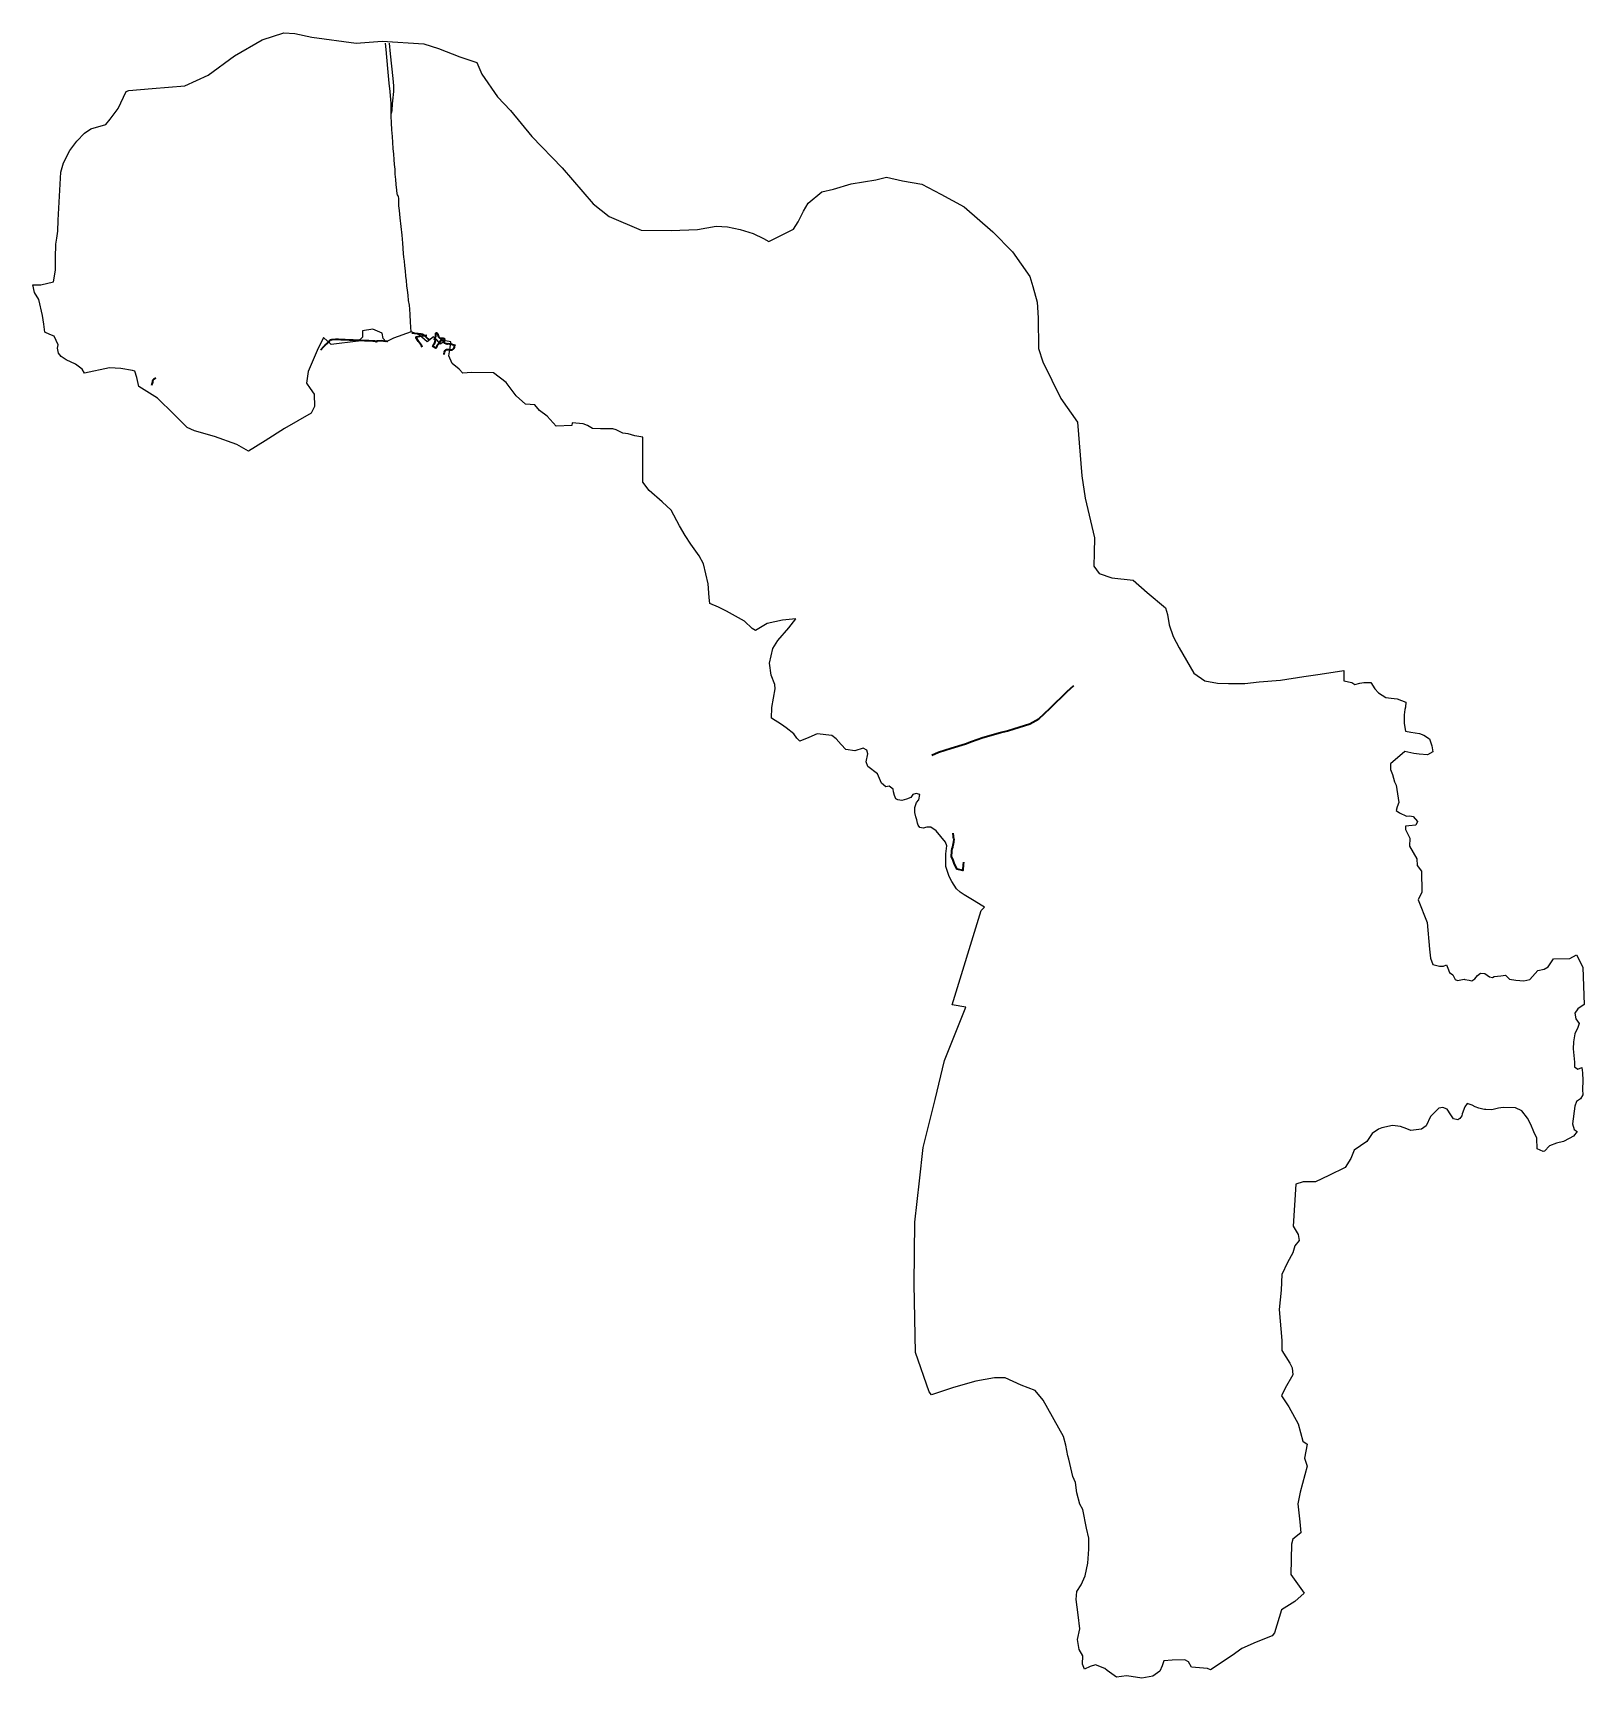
# Model space of a CAD drawing. Header units: metres. Extents: x 266352 to 301042, y 2101789 to 2138568.
import ezdxf

# ---------------------------------------------------------------- set-up
doc = ezdxf.new("R2010")
doc.units = ezdxf.units.M
doc.layers.add('BUND', color=7, linetype='Continuous', true_color=0x81007c)
doc.layers.add('TALUKA BOUNDRY', color=150, linetype='Continuous')

msp = doc.modelspace()

# ---------------------------------------------------------------- linework, layer by layer
at = {"layer": 'BUND', "flags": 128}
for points in [[(274812, 2131880), (274802, 2131994), (274793, 2132100), (274786, 2132270), (274783, 2132390), (274772, 2132484), (274755, 2132588), (274741, 2132703), (274726, 2132815), (274716, 2132914), (274705, 2133030), (274695, 2133133), (274681, 2133249), (274670, 2133364), (274660, 2133464), (274649, 2133551), (274642, 2133639), (274622, 2133869), (274608, 2134048), (274566, 2134430), (274555, 2134518), (274548, 2134598), (274541, 2134653), (274538, 2134705), (274535, 2134765), (274535, 2134820), (274532, 2134872), (274525, 2134904), (274517, 2134928), (274509, 2134948), (274498, 2134972), (274487, 2135055), (274477, 2135179), (274466, 2135290), (274456, 2135413), (274450, 2135521), (274439, 2135628), (274433, 2135740), (274423, 2135859), (274412, 2135986), (274402, 2136117), (274392, 2136253), (274378, 2136404), (274372, 2136555), (274367, 2136706), (274361, 2136861), (274363, 2136996), (274349, 2137163), (274341, 2137261), (274322, 2137447), (274291, 2137770), (274249, 2138200), (274236, 2138337)], [(274367, 2136706), (274367, 2136746), (274372, 2136778), (274384, 2136833), (274385, 2136885), (274390, 2136932), (274390, 2136984), (274399, 2137047), (274422, 2137258), (274420, 2137385), (274406, 2137552), (274350, 2138097), (274325, 2138340)]]:
    msp.add_lwpolyline(points, dxfattribs=at)
at = {"layer": 'BUND', "lineweight": 35}
for points in [[(272791, 2131485), (272856, 2131556), (272885, 2131588), (272937, 2131631), (272974, 2131665), (272995, 2131693), (273014, 2131705), (273040, 2131713), (273122, 2131722), (273185, 2131721), (273240, 2131715), (273332, 2131713), (273423, 2131708), (273481, 2131707), (273514, 2131705), (273609, 2131702), (273685, 2131697), (273770, 2131693), (273868, 2131690), (273956, 2131686), (273989, 2131686), (274020, 2131676), (274026, 2131667), (274034, 2131644)], [(274020, 2131676), (274028, 2131680), (274052, 2131683), (274148, 2131690), (274191, 2131686), (274283, 2131676), (274287, 2131676)], [(274828, 2131861), (274884, 2131856), (274971, 2131851), (275027, 2131842), (275054, 2131834), (275094, 2131813), (275106, 2131801), (275184, 2131725), (275216, 2131708)], [(275060, 2131541), (275048, 2131565), (275017, 2131609), (274978, 2131669), (274924, 2131754), (274924, 2131762), (274924, 2131770), (274928, 2131773), (275008, 2131788), (275091, 2131803), (275159, 2131814)], [(275801, 2131573), (275785, 2131577), (275762, 2131589), (275734, 2131597), (275706, 2131606), (275694, 2131606), (275679, 2131610), (275639, 2131615), (275615, 2131611), (275595, 2131619), (275560, 2131628), (275540, 2131644), (275532, 2131664), (275509, 2131688), (275481, 2131712), (275453, 2131665), (275428, 2131625), (275388, 2131566), (275359, 2131519), (275296, 2131556), (275305, 2131575), (275325, 2131615), (275341, 2131642), (275354, 2131682), (275354, 2131714), (275354, 2131718), (275346, 2131718), (275334, 2131714), (275335, 2131730), (275347, 2131754), (275359, 2131777), (275363, 2131793), (275364, 2131829), (275360, 2131841), (275364, 2131853), (275376, 2131865), (275384, 2131864), (275396, 2131856), (275407, 2131832), (275411, 2131816), (275415, 2131792), (275423, 2131772), (275446, 2131748), (275482, 2131740), (275506, 2131744), (275518, 2131747), (275529, 2131747), (275549, 2131739), (275557, 2131727), (275561, 2131719), (275549, 2131699), (275545, 2131687), (275540, 2131676), (275532, 2131664)], [(275548, 2131381), (275552, 2131393), (275557, 2131429), (275569, 2131465), (275577, 2131476), (275585, 2131480), (275601, 2131488), (275625, 2131492), (275637, 2131491), (275657, 2131491), (275685, 2131483), (275693, 2131483), (275709, 2131482), (275728, 2131486), (275749, 2131498), (275757, 2131502), (275769, 2131521), (275777, 2131541), (275781, 2131577)], [(269102, 2130850), (269050, 2130819), (269034, 2130807), (269030, 2130787), (269030, 2130759), (269013, 2130712), (269005, 2130688)], [(286453, 2122418), (286605, 2122486), (286884, 2122578), (287207, 2122678), (287339, 2122725), (287594, 2122813), (287989, 2122925), (288148, 2122969), (288288, 2123013), (288408, 2123044), (288646, 2123125), (288845, 2123237), (289100, 2123474), (289480, 2123846), (289628, 2123980)], [(287162, 2120028), (287158, 2119972), (287150, 2119856), (287146, 2119840), (287022, 2119876), (286963, 2119988), (286923, 2120095), (286895, 2120151), (286891, 2120171), (286899, 2120251), (286903, 2120303), (286907, 2120315), (286911, 2120331), (286923, 2120363), (286927, 2120379), (286931, 2120411), (286943, 2120486), (286951, 2120546), (286947, 2120554), (286939, 2120590), (286939, 2120610), (286931, 2120674)]]:
    msp.add_lwpolyline(points, dxfattribs=at)
at = {"layer": 'TALUKA BOUNDRY'}
msp.add_polyline3d([(285202, 2135286, 0), (285440, 2135341, 0), (285796, 2135263, 0), (286233, 2135188, 0), (286659, 2134963, 0), (287177, 2134676, 0), (287820, 2134124, 0), (288261, 2133673, 0), (288643, 2133124, 0), (288716, 2132897, 0), (288810, 2132548, 0), (288835, 2132199, 0), (288839, 2131509, 0), (288940, 2131215, 0), (289342, 2130392, 0), (289713, 2129866, 0), (289809, 2128668, 0), (289884, 2128165, 0), (290094, 2127278, 0), (290084, 2126941, 0), (290076, 2126648, 0), (290195, 2126482, 0), (290479, 2126387, 0), (290959, 2126331, 0), (291272, 2126061, 0), (291677, 2125712, 0), (291727, 2125565, 0), (291760, 2125333, 0), (291849, 2125076, 0), (291986, 2124822, 0), (292316, 2124257, 0), (292563, 2124083, 0), (292841, 2124031, 0), (293090, 2124022, 0), (293455, 2124024, 0), (293775, 2124063, 0), (294251, 2124095, 0), (294774, 2124180, 0), (295141, 2124235, 0), (295665, 2124314, 0), (295666, 2124084, 0), (295849, 2124043, 0), (295916, 2124003, 0), (296028, 2124028, 0), (296118, 2124046, 0), (296270, 2124044, 0), (296362, 2123902, 0), (296445, 2123813, 0), (296605, 2123714, 0), (296725, 2123693, 0), (296862, 2123681, 0), (297053, 2123608, 0), (297049, 2123493, 0), (297036, 2123444, 0), (297019, 2123326, 0), (297020, 2123131, 0), (297049, 2122957, 0), (297164, 2122939, 0), (297362, 2122907, 0), (297454, 2122867, 0), (297587, 2122790, 0), (297638, 2122633, 0), (297655, 2122496, 0), (297536, 2122432, 0), (297350, 2122441, 0), (297230, 2122458, 0), (297032, 2122506, 0), (296709, 2122231, 0), (296714, 2122104, 0), (296759, 2121989, 0), (296801, 2121826, 0), (296840, 2121747, 0), (296898, 2121360, 0), (296863, 2121266, 0), (296837, 2121181, 0), (296914, 2121135, 0), (297072, 2121061, 0), (297143, 2121064, 0), (297220, 2121053, 0), (297312, 2120941, 0), (297277, 2120857, 0), (297122, 2120839, 0), (297047, 2120836, 0), (297047, 2120758, 0), (297144, 2120564, 0), (297139, 2120386, 0), (297303, 2120101, 0), (297311, 2119957, 0), (297402, 2119828, 0), (297416, 2119355, 0), (297333, 2119185, 0), (297532, 2118680, 0), (297582, 2118085, 0), (297604, 2117886, 0), (297662, 2117738, 0), (297804, 2117704, 0), (297897, 2117703, 0), (297965, 2117732, 0), (297996, 2117656, 0), (298029, 2117564, 0), (298106, 2117511, 0), (298160, 2117403, 0), (298210, 2117386, 0), (298356, 2117414, 0), (298375, 2117410, 0), (298471, 2117393, 0), (298529, 2117379, 0), (298595, 2117418, 0), (298655, 2117495, 0), (298727, 2117550, 0), (298820, 2117543, 0), (298927, 2117463, 0), (298995, 2117449, 0), (299033, 2117475, 0), (299176, 2117490, 0), (299285, 2117502, 0), (299370, 2117413, 0), (299513, 2117391, 0), (299690, 2117376, 0), (299830, 2117408, 0), (300005, 2117605, 0), (300148, 2117636, 0), (300239, 2117690, 0), (300359, 2117869, 0), (300725, 2117874, 0), (300871, 2117958, 0), (300977, 2117754, 0), (301010, 2117676, 0), (301042, 2116845, 0), (300901, 2116748, 0), (300832, 2116651, 0), (300858, 2116527, 0), (300931, 2116425, 0), (300899, 2116330, 0), (300836, 2116190, 0), (300803, 2116011, 0), (300795, 2115857, 0), (300823, 2115558, 0), (300828, 2115457, 0), (300899, 2115404, 0), (300992, 2115439, 0), (301006, 2115321, 0), (301011, 2115145, 0), (301009, 2114946, 0), (301010, 2114825, 0), (300963, 2114741, 0), (300869, 2114680, 0), (300834, 2114576, 0), (300783, 2114180, 0), (300819, 2114050, 0), (300890, 2114006, 0), (300806, 2113902, 0), (300710, 2113850, 0), (300580, 2113783, 0), (300427, 2113748, 0), (300264, 2113688, 0), (300159, 2113567, 0), (300129, 2113562, 0), (299991, 2113618, 0), (299982, 2113856, 0), (299920, 2114003, 0), (299852, 2114163, 0), (299778, 2114304, 0), (299646, 2114470, 0), (299508, 2114539, 0), (299235, 2114542, 0), (299125, 2114531, 0), (298979, 2114496, 0), (298846, 2114497, 0), (298811, 2114498, 0), (298776, 2114504, 0), (298689, 2114530, 0), (298603, 2114561, 0), (298539, 2114598, 0), (298430, 2114636, 0), (298376, 2114557, 0), (298317, 2114405, 0), (298310, 2114357, 0), (298263, 2114296, 0), (298217, 2114272, 0), (298118, 2114292, 0), (298061, 2114378, 0), (297981, 2114507, 0), (297883, 2114544, 0), (297790, 2114533, 0), (297608, 2114340, 0), (297513, 2114133, 0), (297408, 2114061, 0), (297164, 2114034, 0), (297077, 2114065, 0), (296933, 2114122, 0), (296753, 2114142, 0), (296515, 2114088, 0), (296445, 2114064, 0), (296304, 2113962, 0), (296181, 2113787, 0), (295900, 2113588, 0), (295822, 2113406, 0), (295698, 2113200, 0), (295331, 2113021, 0), (295033, 2112884, 0), (294761, 2112881, 0), (294592, 2112834, 0), (294535, 2111891, 0), (294649, 2111707, 0), (294671, 2111572, 0), (294571, 2111451, 0), (294528, 2111293, 0), (294410, 2111081, 0), (294279, 2110808, 0), (294264, 2110464, 0), (294224, 2110032, 0), (294280, 2109335, 0), (294283, 2109115, 0), (294460, 2108826, 0), (294511, 2108728, 0), (294527, 2108572, 0), (294355, 2108269, 0), (294278, 2108099, 0), (294438, 2107853, 0), (294648, 2107472, 0), (294754, 2107087, 0), (294846, 2107018, 0), (294790, 2106702, 0), (294852, 2106524, 0), (294695, 2105949, 0), (294640, 2105687, 0), (294682, 2105284, 0), (294708, 2105039, 0), (294527, 2104895, 0), (294496, 2104785, 0), (294483, 2104102, 0), (294780, 2103690, 0), (294569, 2103503, 0), (294271, 2103314, 0), (294120, 2102803, 0), (294067, 2102736, 0), (293711, 2102594, 0), (293390, 2102451, 0), (293174, 2102294, 0), (292688, 2101976, 0), (292619, 2102002, 0), (292259, 2102033, 0), (292197, 2102156, 0), (292110, 2102199, 0), (291832, 2102190, 0), (291646, 2102174, 0), (291604, 2102065, 0), (291556, 2101943, 0), (291398, 2101835, 0), (291154, 2101789, 0), (290916, 2101828, 0), (290811, 2101836, 0), (290585, 2101808, 0), (290377, 2101957, 0), (290320, 2102006, 0), (290112, 2102088, 0), (289995, 2102052, 0), (289867, 2101987, 0), (289822, 2102097, 0), (289835, 2102286, 0), (289750, 2102428, 0), (289712, 2102654, 0), (289761, 2102891, 0), (289724, 2103203, 0), (289681, 2103545, 0), (289695, 2103722, 0), (289795, 2103876, 0), (289885, 2104076, 0), (289946, 2104357, 0), (289967, 2104671, 0), (289964, 2104918, 0), (289914, 2105141, 0), (289832, 2105556, 0), (289761, 2105676, 0), (289700, 2105927, 0), (289668, 2106163, 0), (289605, 2106295, 0), (289517, 2106681, 0), (289494, 2106761, 0), (289451, 2106994, 0), (289398, 2107193, 0), (288945, 2107999, 0), (288762, 2108221, 0), (288453, 2108340, 0), (288092, 2108503, 0), (287857, 2108503, 0), (287441, 2108428, 0), (286938, 2108285, 0), (286451, 2108125, 0), (286394, 2108187, 0), (286090, 2109070, 0), (286062, 2110599, 0), (286078, 2111978, 0), (286181, 2112905, 0), (286260, 2113649, 0), (286527, 2114720, 0), (286735, 2115597, 0), (287213, 2116791, 0), (286912, 2116843, 0), (287560, 2118952, 0), (287630, 2119027, 0), (287561, 2119065, 0), (287400, 2119164, 0), (287178, 2119302, 0), (287086, 2119355, 0), (287009, 2119432, 0), (286900, 2119595, 0), (286846, 2119706, 0), (286771, 2119929, 0), (286771, 2120219, 0), (286791, 2120396, 0), (286757, 2120476, 0), (286657, 2120604, 0), (286554, 2120730, 0), (286430, 2120811, 0), (286343, 2120809, 0), (286262, 2120788, 0), (286183, 2120805, 0), (286149, 2120860, 0), (286132, 2120903, 0), (286122, 2120979, 0), (286099, 2121044, 0), (286074, 2121139, 0), (286076, 2121251, 0), (286109, 2121364, 0), (286165, 2121424, 0), (286186, 2121540, 0), (286108, 2121562, 0), (286032, 2121542, 0), (285985, 2121472, 0), (285889, 2121437, 0), (285784, 2121407, 0), (285692, 2121424, 0), (285649, 2121446, 0), (285618, 2121519, 0), (285598, 2121602, 0), (285587, 2121663, 0), (285498, 2121732, 0), (285425, 2121712, 0), (285328, 2121798, 0), (285237, 2122001, 0), (285022, 2122165, 0), (284983, 2122275, 0), (285025, 2122452, 0), (285003, 2122531, 0), (284922, 2122581, 0), (284736, 2122516, 0), (284533, 2122549, 0), (284430, 2122660, 0), (284316, 2122790, 0), (284218, 2122858, 0), (283894, 2122898, 0), (283707, 2122815, 0), (283503, 2122738, 0), (283434, 2122800, 0), (283366, 2122899, 0), (283199, 2123035, 0), (283096, 2123109, 0), (282866, 2123252, 0), (282880, 2123490, 0), (282949, 2123906, 0), (282944, 2124004, 0), (282865, 2124212, 0), (282828, 2124475, 0), (282901, 2124804, 0), (283014, 2124987, 0), (283255, 2125271, 0), (283414, 2125471, 0), (283118, 2125438, 0), (282769, 2125363, 0), (282512, 2125207, 0), (282437, 2125251, 0), (282265, 2125418, 0), (281862, 2125642, 0), (281683, 2125730, 0), (281493, 2125811, 0), (281477, 2125946, 0), (281451, 2126251, 0), (281352, 2126698, 0), (281250, 2126876, 0), (281062, 2127141, 0), (280937, 2127332, 0), (280812, 2127550, 0), (280625, 2127900, 0), (280424, 2128086, 0), (280131, 2128340, 0), (279994, 2128524, 0), (279995, 2129532, 0), (279815, 2129558, 0), (279665, 2129603, 0), (279544, 2129623, 0), (279399, 2129691, 0), (279324, 2129717, 0), (279046, 2129717, 0), (278866, 2129725, 0), (278757, 2129788, 0), (278659, 2129832, 0), (278410, 2129847, 0), (278403, 2129792, 0), (278050, 2129778, 0), (277855, 2130000, 0), (277683, 2130130, 0), (277580, 2130254, 0), (277371, 2130268, 0), (277159, 2130454, 0), (276937, 2130756, 0), (276649, 2130967, 0), (276157, 2130973, 0), (275968, 2130963, 0), (275882, 2131047, 0), (275727, 2131174, 0), (275654, 2131352, 0), (275682, 2131531, 0), (275701, 2131662, 0), (275580, 2131685, 0), (275457, 2131611, 0), (275397, 2131694, 0), (275309, 2131771, 0), (275171, 2131660, 0), (274987, 2131821, 0), (274814, 2131884, 0), (274418, 2131742, 0), (274255, 2131659, 0), (274186, 2131733, 0), (274165, 2131855, 0), (273957, 2131943, 0), (273725, 2131910, 0), (273723, 2131763, 0), (273629, 2131679, 0), (273025, 2131601, 0), (272853, 2131762, 0), (272710, 2131471, 0), (272507, 2130997, 0), (272469, 2130741, 0), (272549, 2130618, 0), (272640, 2130495, 0), (272648, 2130214, 0), (272577, 2130068, 0), (271981, 2129721, 0), (271549, 2129446, 0), (271175, 2129219, 0), (270910, 2129369, 0), (270414, 2129546, 0), (269963, 2129674, 0), (269802, 2129749, 0), (269504, 2130046, 0), (269137, 2130404, 0), (268723, 2130666, 0), (268679, 2130862, 0), (268635, 2131009, 0), (268577, 2131022, 0), (268322, 2131062, 0), (268067, 2131077, 0), (267509, 2130962, 0), (267452, 2131048, 0), (267303, 2131160, 0), (267096, 2131261, 0), (266981, 2131335, 0), (266924, 2131409, 0), (266902, 2131519, 0), (266914, 2131593, 0), (266824, 2131789, 0), (266732, 2131827, 0), (266616, 2131877, 0), (266596, 2132055, 0), (266563, 2132250, 0), (266487, 2132605, 0), (266384, 2132765, 0), (266352, 2132937, 0), (266526, 2132935, 0), (266816, 2133004, 0), (266854, 2133260, 0), (266858, 2133541, 0), (266862, 2133846, 0), (266887, 2133980, 0), (266912, 2134138, 0), (266915, 2134383, 0), (266975, 2135456, 0), (267036, 2135663, 0), (267179, 2135942, 0), (267332, 2136148, 0), (267508, 2136329, 0), (267648, 2136424, 0), (267986, 2136518, 0), (268080, 2136639, 0), (268257, 2136881, 0), (268436, 2137257, 0), (268494, 2137281, 0), (269016, 2137323, 0), (269747, 2137387, 0), (270272, 2137624, 0), (270857, 2138057, 0), (271476, 2138415, 0), (271964, 2138568, 0), (272208, 2138552, 0), (272589, 2138474, 0), (273584, 2138340, 0), (274164, 2138381, 0), (275091, 2138321, 0), (275426, 2138219, 0), (275899, 2138030, 0), (276280, 2137904, 0), (276392, 2137646, 0), (276745, 2137141, 0), (277031, 2136832, 0), (277511, 2136252, 0), (278187, 2135548, 0), (278878, 2134743, 0), (279237, 2134461, 0), (279958, 2134156, 0), (280624, 2134148, 0), (281216, 2134175, 0), (281631, 2134246, 0), (281886, 2134234, 0), (282169, 2134169, 0), (282461, 2134083, 0), (282689, 2133971, 0), (282807, 2133908, 0), (283358, 2134180, 0), (283467, 2134343, 0), (283586, 2134586, 0), (283689, 2134759, 0), (283993, 2135011, 0), (284259, 2135078, 0), (284651, 2135193, 0), (285202, 2135286, 0)], close=True, dxfattribs=at)

doc.saveas('drawing.dxf')
